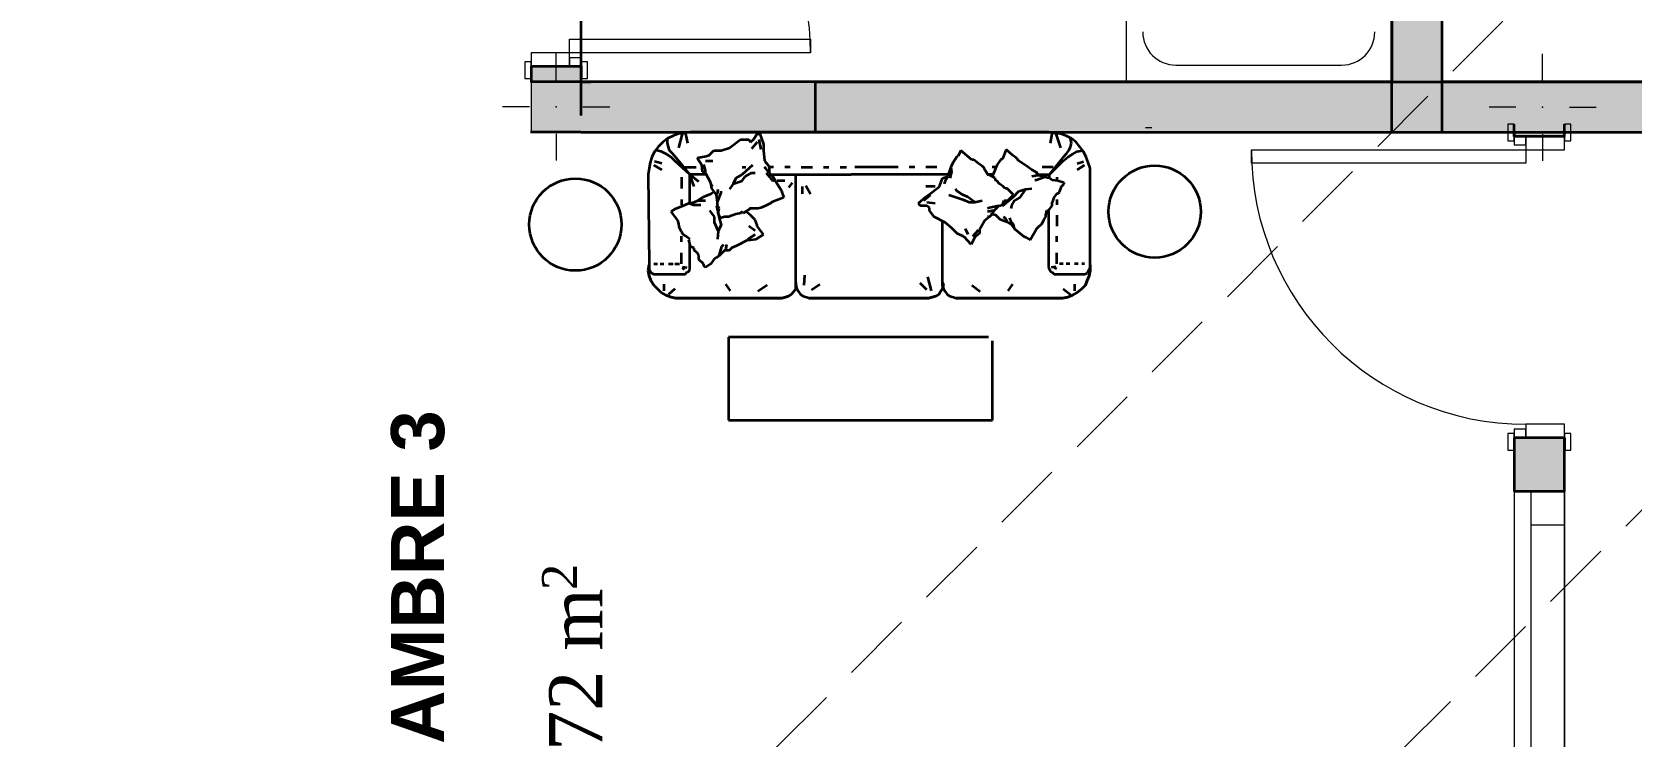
# Model space of a CAD drawing. Header units: millimetres. Extents: x -234375 to -184638, y -91483 to -70216.
# Drawn here: x -193087 to -188311, y -80466 to -78363 of the extents above; entities that cross this region are included whole.
import ezdxf

# ---------------------------------------------------------------- set-up
doc = ezdxf.new("R2010")
doc.units = ezdxf.units.MM
doc.header["$MEASUREMENT"] = 0
doc.linetypes.add('Hidden', pattern=[317.5, 211.666667, -105.833333])
doc.linetypes.add('Wipeout_Contour', pattern=[20000, 0, -20000])
for name, color, linetype, lineweight in [('New_0_Pen_No__15', 214, 'Continuous', 25), ('New_0_Pen_No__7', 7, 'Continuous', 35), ('New_Archicad Doors_Pen_No__27', 7, 'Continuous', 35), ('New_Archicad Windows_Pen_No__27', 7, 'Continuous', 35), ('New_Drawing & Figure_Pen_No__13', 54, 'Continuous', 18), ('New_Drawing & Figure_Pen_No__15', 214, 'Continuous', 25), ('New_Drawing & Figure_Pen_No__7', 7, 'Continuous', 35), ('New_Shell - Roof_Pen_No__1', 7, 'Continuous', 13), ('New_Structural - Bearing_Pen_No__1', 7, 'Continuous', 13), ('New_Structural - Bearing_Pen_No__20', 1, 'Continuous', 0), ('New_Structural - Bearing_Pen_No__27', 7, 'Continuous', 35)]:
    doc.layers.add(name, color=color, linetype=linetype, lineweight=lineweight)
for name, color, linetype, lineweight, true_color in [('New_0_Pen_No__5', 161, 'Continuous', 25, 0x40a5ff), ('New_Archicad Doors_Pen_No__23', 30, 'Continuous', 20, 0xff6600), ('New_Archicad Doors_Pen_No__3', 30, 'Continuous', 18, 0xff6600), ('New_Archicad Windows_Pen_No__23', 30, 'Continuous', 20, 0xff6600), ('New_Archicad Windows_Pen_No__3', 30, 'Continuous', 18, 0xff6600), ('New_Drawing & Figure_Pen_No__254', 254, 'Continuous', 13, 0xe8e8e8), ('New_Drawing & Figure_Pen_No__5', 161, 'Continuous', 25, 0x40a5ff), ('New_Drawing & Figure_Pen_No__9', 135, 'Continuous', 13, 0x3dad99), ('New_Structural - Bearing_Pen_No__160', 33, 'Continuous', 20, 0xb4a35c)]:
    doc.layers.add(name, color=color, linetype=linetype, lineweight=lineweight, true_color=true_color)
for name, color, linetype in [('New_Archicad Doors', 7, 'Continuous'), ('New_Archicad Windows', 7, 'Continuous'), ('New_Shell - Roof', 7, 'Continuous'), ('New_Structural - Bearing', 7, 'Continuous')]:
    doc.layers.add(name, color=color, linetype=linetype)
doc.styles.add('GENERATED_STYLE_1', font='arial.ttf')
doc.styles.add('GENERATED_STYLE_2', font='times.ttf')

# ---------------------------------------------------------------- blocks, each defined once
blk = doc.blocks.new('Slab_1', base_point=(-200787.4, -71277.4))
at = {"layer": 'New_Structural - Bearing_Pen_No__1', "color": 7, "linetype": 'Continuous', "lineweight": 13, "flags": 128}
blk.add_lwpolyline([(-200787.4, -71277.4), (-190000.1, -71277.1), (-189999.5, -71124.5), (-188874.4, -71129.2), (-187846.5, -71129.2), (-187843.4, -74360.9), (-188874.7, -74359.2), (-188874.4, -78662), (-187060.4, -78662), (-187064.7, -89633.3), (-200492.9, -89632.1), (-200498.7, -85263), (-199444, -85265.7), (-199437.7, -82864.3), (-199438.1, -82864.3), (-199438.1, -77162), (-197397.7, -77162), (-197397.7, -75061.6), (-200787.4, -75061.6)], close=True, dxfattribs=at)
blk = doc.blocks.new('Door')
at = {"layer": 'New_Archicad Doors_Pen_No__23', "color": 30, "linetype": 'Continuous', "lineweight": 20, "true_color": 0xff6600}
for p, q in [((-360, 0), (-400, 0)), ((-400, 0), (-400, -115)), ((-360, -115), (-360, 0)), ((400, 0), (360, 0)), ((360, 0), (360, -115)), ((400, -115), (400, 0)), ((-400, -115), (-360, -115)), ((360, -115), (400, -115))]:
    blk.add_line(p, q, dxfattribs=at)
at = {"layer": 'New_Archicad Doors_Pen_No__27', "color": 7, "linetype": 'Continuous', "lineweight": 35}
for p, q in [((-400, 35), (-437, 35)), ((-400, 35), (-437, 35)), ((-400, 0), (-400, 35)), ((-400, 0), (-400, 35)), ((-400, -115), (-400, 0)), ((-400, -115), (-400, 0)), ((400, 0), (400, 35)), ((400, 0), (400, 35)), ((400, 35), (437, 35)), ((400, 35), (437, 35)), ((400, -115), (400, 0)), ((400, -115), (400, 0)), ((-400, -115), (-437, -115)), ((-400, -115), (-437, -115)), ((400, -115), (437, -115)), ((400, -115), (437, -115))]:
    blk.add_line(p, q, dxfattribs=at)
at = {"layer": 'New_Archicad Doors_Pen_No__3', "color": 30, "linetype": 'Continuous', "lineweight": 18, "true_color": 0xff6600}
for p, q in [((320, 0), (320, 720)), ((320, 720), (360, 720)), ((360, 720), (360, 0)), ((-387, 54), (-437, 54)), ((-437, 54), (-437, 35)), ((-387, 35), (-387, 54)), ((437, 54), (387, 54)), ((387, 54), (387, 35)), ((437, 35), (437, 54)), ((-437, 35), (-387, 35)), ((-375, 35), (-400, 35)), ((-400, 35), (-400, 0)), ((-400, 0), (-375, 0)), ((-375, 0), (-375, 35)), ((360, 0), (320, 0)), ((400, 35), (375, 35)), ((375, 35), (375, 0)), ((375, 0), (400, 0)), ((387, 35), (437, 35)), ((400, 0), (400, 35)), ((-387, -115), (-437, -115)), ((-437, -115), (-437, -134)), ((-437, -134), (-387, -134)), ((-387, -134), (-387, -115)), ((437, -115), (387, -115)), ((387, -115), (387, -134)), ((387, -134), (437, -134)), ((437, -134), (437, -115))]:
    blk.add_line(p, q, dxfattribs=at)
blk.add_arc((360, 0), 720, 90, 180, dxfattribs=at)
blk = doc.blocks.new('Wall_5', base_point=(-191446.4, -78662))
at = {"layer": 'New_Structural - Bearing_Pen_No__160', "linetype": 'Continuous', "lineweight": 0, "true_color": 0x5a512e}
for points in [[(-191446.4, -74216), (-191596.4, -74216.1), (-191446.4, -74366), (-191446.4, -74366)], [(-191596.4, -74366.1), (-191446.4, -74366), (-191596.4, -74216.1)], [(-191446.4, -74366), (-191596.4, -74366.1), (-191596.4, -74866), (-191446.4, -74866)], [(-191596.4, -76512), (-191596.4, -77162), (-191446.4, -77162), (-191446.4, -75016), (-191596.4, -75016), (-191596.4, -76364), (-191446.5, -76364), (-191446.5, -76512)], [(-191596.4, -77312), (-191596.4, -77664.8), (-191446.4, -77664.8), (-191446.4, -77312)], [(-191596.4, -78512), (-191446.4, -78512), (-191446.4, -78464.8), (-191596.4, -78464.8)]]:
    blk.add_hatch(color=59, dxfattribs=at).paths.add_polyline_path(points)
at = {"layer": 'New_Structural - Bearing_Pen_No__27', "color": 7, "linetype": 'Continuous', "lineweight": 35}
for p, q in [((-191596.4, -77664.8), (-191596.4, -77627.8)), ((-191446.4, -77664.8), (-191446.4, -77627.8)), ((-191596.4, -77664.8), (-191481.4, -77664.8)), ((-191481.4, -77664.8), (-191446.4, -77664.8)), ((-191596.4, -78464.8), (-191596.4, -78501.8)), ((-191596.4, -78464.8), (-191481.4, -78464.8)), ((-191481.4, -78464.8), (-191446.4, -78464.8)), ((-191446.4, -78464.8), (-191446.4, -78501.8))]:
    blk.add_line(p, q, dxfattribs=at)
at = {"layer": 'New_Structural - Bearing_Pen_No__27', "color": 7, "linetype": 'Continuous', "lineweight": 35, "flags": 128}
for points in [[(-191596.4, -74216.1), (-191446.4, -74216)], [(-191596.4, -74216.1), (-191596.4, -74866)], [(-191446.4, -74866), (-191446.4, -74366)], [(-191446.4, -76362), (-191446.4, -75016)], [(-191596.4, -75062), (-191596.4, -76364)], [(-191596.4, -76512), (-191596.4, -77162)], [(-191446.4, -77162), (-191446.4, -76512)], [(-191596.4, -77312), (-191596.4, -77664.8)], [(-191446.4, -77664.8), (-191446.4, -77312)], [(-191596.4, -78464.8), (-191596.4, -78512)], [(-191446.4, -78512), (-191446.4, -78464.8)]]:
    blk.add_lwpolyline(points, dxfattribs=at)
at = {"layer": 'New_Archicad Doors', "color": 21, "linetype": 'Continuous', "lineweight": 18, "true_color": 0xff9955, "zscale": 1000, "rotation": 270.0000003088271}
blk.add_blockref('Door', (-191481.4, -78064.8), dxfattribs=at)
blk = doc.blocks.new('Wall_8', base_point=(-191446.4, -78662))
at = {"layer": 'New_Structural - Bearing_Pen_No__160', "linetype": 'Continuous', "lineweight": 0, "true_color": 0x5a512e}
for points in [[(-191446.4, -78662), (-188660.3, -78662), (-188660.3, -78512), (-191446.4, -78512)], [(-188510.3, -78662), (-187155.1, -78662), (-187155.1, -78652), (-187187.9, -78652), (-187187.9, -78512), (-188510.3, -78512), (-188510.3, -78518), (-188505.4, -78518), (-188505.4, -78658), (-188510.3, -78658)]]:
    blk.add_hatch(color=59, dxfattribs=at).paths.add_polyline_path(points)
at = {"layer": 'New_Structural - Bearing_Pen_No__27', "color": 7, "linetype": 'Continuous', "lineweight": 35, "flags": 128}
for points in [[(-189025.3, -78512), (-191446.4, -78512)], [(-188660.3, -78512), (-188875.3, -78512)], [(-187187.9, -78512), (-188510.3, -78512)], [(-191446.4, -78662), (-188660.3, -78662)], [(-188510.3, -78662), (-187155.1, -78662)]]:
    blk.add_lwpolyline(points, dxfattribs=at)
blk = doc.blocks.new('2-Sash Sliding Window_2')
at = {"layer": 'New_Archicad Windows_Pen_No__23', "color": 30, "linetype": 'Continuous', "lineweight": 20, "true_color": 0xff6600}
for p, q in [((-1000, 0), (-900, 0)), ((-900, 0), (-900, -100)), ((-25, -100), (-25, 0)), ((-25, 0), (25, 0)), ((-25, 0), (25, 0)), ((25, 0), (25, -100)), ((900, -100), (900, 0)), ((900, 0), (1000, 0)), ((-900, -100), (-1000, -100)), ((25, -100), (-25, -100)), ((25, -100), (-25, -100)), ((1000, -100), (900, -100))]:
    blk.add_line(p, q, dxfattribs=at)
at = {"layer": 'New_Archicad Windows_Pen_No__27', "color": 7, "linetype": 'Continuous', "lineweight": 35}
for p, q in [((-1000, 0), (-1000, 50)), ((1000, 0), (1000, 50)), ((-1000, -100), (-1000, 0)), ((-1000, -100), (-1000, 0)), ((1000, -100), (1000, 0)), ((1000, -100), (1000, 0))]:
    blk.add_line(p, q, dxfattribs=at)
at = {"layer": 'New_Archicad Windows_Pen_No__3', "color": 30, "linetype": 'Continuous', "lineweight": 18, "true_color": 0xff6600}
for p, q in [((-1000, 50), (1000, 50)), ((-900, 0), (-25, 0)), ((25, 0), (900, 0)), ((-1000, -100), (1000, -100)), ((-25, -100), (-900, -100)), ((900, -100), (25, -100))]:
    blk.add_line(p, q, dxfattribs=at)
blk = doc.blocks.new('Door_2')
at = {"layer": 'New_Archicad Doors_Pen_No__23', "color": 30, "linetype": 'Continuous', "lineweight": 20, "true_color": 0xff6600}
for p, q in [((-410, 0), (-450, 0)), ((-450, 0), (-450, -115)), ((-410, -115), (-410, 0)), ((450, 0), (410, 0)), ((410, 0), (410, -115)), ((450, -115), (450, 0)), ((-450, -115), (-410, -115)), ((410, -115), (450, -115))]:
    blk.add_line(p, q, dxfattribs=at)
at = {"layer": 'New_Archicad Doors_Pen_No__27', "color": 7, "linetype": 'Continuous', "lineweight": 35}
for p, q in [((-450, 35), (-487, 35)), ((-450, 35), (-487, 35)), ((-450, 0), (-450, 35)), ((-450, 0), (-450, 35)), ((-450, -115), (-450, 0)), ((-450, -115), (-450, 0)), ((450, 0), (450, 35)), ((450, 0), (450, 35)), ((450, 35), (487, 35)), ((450, 35), (487, 35)), ((450, -115), (450, 0)), ((450, -115), (450, 0)), ((-450, -115), (-487, -115)), ((-450, -115), (-487, -115)), ((450, -115), (487, -115)), ((450, -115), (487, -115))]:
    blk.add_line(p, q, dxfattribs=at)
at = {"layer": 'New_Archicad Doors_Pen_No__3', "color": 30, "linetype": 'Continuous', "lineweight": 18, "true_color": 0xff6600}
for p, q in [((370, 0), (370, 820)), ((370, 820), (410, 820)), ((410, 820), (410, 0)), ((-437, 54), (-487, 54)), ((-487, 54), (-487, 35)), ((-437, 35), (-437, 54)), ((487, 54), (437, 54)), ((437, 54), (437, 35)), ((487, 35), (487, 54)), ((-487, 35), (-437, 35)), ((-425, 35), (-450, 35)), ((-450, 35), (-450, 0)), ((-450, 0), (-425, 0)), ((-425, 0), (-425, 35)), ((410, 0), (370, 0)), ((450, 35), (425, 35)), ((425, 35), (425, 0)), ((425, 0), (450, 0)), ((437, 35), (487, 35)), ((450, 0), (450, 35)), ((-437, -115), (-487, -115)), ((-487, -115), (-487, -134)), ((-487, -134), (-437, -134)), ((-437, -134), (-437, -115)), ((487, -115), (437, -115)), ((437, -115), (437, -134)), ((437, -134), (487, -134)), ((487, -134), (487, -115))]:
    blk.add_line(p, q, dxfattribs=at)
blk.add_arc((410, 0), 820, 90, 180, dxfattribs=at)
blk = doc.blocks.new('Wall_23', base_point=(-188510.5, -89693.6))
at = {"layer": 'New_Structural - Bearing_Pen_No__160', "linetype": 'Continuous', "lineweight": 0, "true_color": 0x5a512e}
for points in [[(-188660.3, -78512), (-188660.3, -78675), (-188510.3, -78675), (-188510.3, -78658), (-188645.4, -78658), (-188645.4, -78518), (-188510.3, -78518), (-188510.3, -78512)], [(-188660.3, -79575), (-188660.4, -79735.5), (-188510.4, -79735.5), (-188510.3, -79575)]]:
    blk.add_hatch(color=59, dxfattribs=at).paths.add_polyline_path(points)
at = {"layer": 'New_Structural - Bearing_Pen_No__27', "color": 7, "linetype": 'Continuous', "lineweight": 35}
for p, q in [((-188660.3, -78675), (-188660.3, -78638)), ((-188510.3, -78675), (-188510.3, -78638)), ((-188625.3, -78675), (-188660.3, -78675)), ((-188510.3, -78675), (-188625.3, -78675)), ((-188660.3, -79575), (-188660.3, -79612)), ((-188625.3, -79575), (-188660.3, -79575)), ((-188510.3, -79575), (-188625.3, -79575)), ((-188510.3, -79575), (-188510.3, -79612)), ((-188610.4, -79735.5), (-188660.4, -79735.5)), ((-188510.4, -79735.5), (-188610.4, -79735.5))]:
    blk.add_line(p, q, dxfattribs=at)
at = {"layer": 'New_Structural - Bearing_Pen_No__27', "color": 7, "linetype": 'Continuous', "lineweight": 35, "flags": 128}
for points in [[(-188510.3, -78512), (-188660.3, -78512)], [(-188660.3, -78662), (-188660.3, -78675)], [(-188510.3, -78675), (-188510.3, -78662)], [(-188660.3, -79575), (-188660.4, -79735.5)], [(-188510.4, -79735.5), (-188510.3, -79575)]]:
    blk.add_lwpolyline(points, dxfattribs=at)
at = {"layer": 'New_Archicad Doors', "color": 21, "linetype": 'Continuous', "lineweight": 18, "true_color": 0xff9955, "zscale": 1000, "rotation": 89.99907197355292}
blk.add_blockref('Door_2', (-188625.3, -79125), dxfattribs=at)
at = {"layer": 'New_Archicad Windows', "color": 21, "linetype": 'Continuous', "lineweight": 18, "true_color": 0xff9955, "xscale": -1, "zscale": 1000, "rotation": 89.99907197355292}
blk.add_blockref('2-Sash Sliding Window_2', (-188610.4, -80735.5), dxfattribs=at)
blk = doc.blocks.new('2-Sash Sliding Window')
at = {"layer": 'New_Archicad Windows_Pen_No__23', "color": 30, "linetype": 'Continuous', "lineweight": 20, "true_color": 0xff6600}
for p, q in [((-300, 0), (-200, 0)), ((-200, 0), (-200, -100)), ((-25, -100), (-25, 0)), ((-25, 0), (25, 0)), ((-25, 0), (25, 0)), ((25, 0), (25, -100)), ((200, -100), (200, 0)), ((200, 0), (300, 0)), ((-200, -100), (-300, -100)), ((25, -100), (-25, -100)), ((25, -100), (-25, -100)), ((300, -100), (200, -100))]:
    blk.add_line(p, q, dxfattribs=at)
at = {"layer": 'New_Archicad Windows_Pen_No__27', "color": 7, "linetype": 'Continuous', "lineweight": 35}
for p, q in [((-300, 0), (-300, 50)), ((300, 0), (300, 50)), ((-300, -100), (-300, 0)), ((-300, -100), (-300, 0)), ((300, -100), (300, 0)), ((300, -100), (300, 0))]:
    blk.add_line(p, q, dxfattribs=at)
at = {"layer": 'New_Archicad Windows_Pen_No__3', "color": 30, "linetype": 'Continuous', "lineweight": 18, "true_color": 0xff6600}
for p, q in [((-300, 50), (300, 50)), ((-200, 0), (-25, 0)), ((25, 0), (200, 0)), ((-300, -100), (300, -100)), ((-25, -100), (-200, -100)), ((200, -100), (25, -100))]:
    blk.add_line(p, q, dxfattribs=at)
blk = doc.blocks.new('Wall_24', base_point=(-188875.2, -78662))
at = {"layer": 'New_Structural - Bearing_Pen_No__160', "linetype": 'Continuous', "lineweight": 0, "true_color": 0x5a512e}
h = blk.add_hatch(color=59, dxfattribs=at)
h.paths.add_polyline_path([(-188875.4, -75591.3), (-189025.4, -75591.3), (-189025.3, -77216.2), (-188875.3, -77216.2)])
h.paths.add_polyline_path([(-189020.5, -76507.3), (-189020.5, -76367.3), (-188880.5, -76367.3), (-188880.5, -76507.3)], flags=0)
blk.add_hatch(color=59, dxfattribs=at).paths.add_polyline_path([(-189025.3, -77816.2), (-189025.3, -78512), (-188875.3, -78512), (-188875.3, -77816.2)])
at = {"layer": 'New_Structural - Bearing_Pen_No__27', "color": 7, "linetype": 'Continuous', "lineweight": 35}
for p, q in [((-188975.3, -77216.2), (-189025.3, -77216.2)), ((-188875.3, -77216.2), (-188975.3, -77216.2)), ((-188975.3, -77816.2), (-189025.3, -77816.2)), ((-188875.3, -77816.2), (-188975.3, -77816.2))]:
    blk.add_line(p, q, dxfattribs=at)
at = {"layer": 'New_Structural - Bearing_Pen_No__27', "color": 7, "linetype": 'Continuous', "lineweight": 35, "flags": 128}
for points in [[(-189025.4, -75591.3), (-189025.4, -76357.3)], [(-188875.3, -77216.2), (-188875.4, -75591.3)], [(-189025.4, -76507.3), (-189025.3, -77216.2)], [(-189025.3, -77816.2), (-189025.3, -78512)], [(-188875.3, -78512), (-188875.3, -77816.2)]]:
    blk.add_lwpolyline(points, dxfattribs=at)
at = {"layer": 'New_Archicad Windows', "color": 21, "linetype": 'Continuous', "lineweight": 18, "true_color": 0xff9955, "zscale": 1000, "rotation": 90.00372434408517}
blk.add_blockref('2-Sash Sliding Window', (-188975.3, -77516.2), dxfattribs=at)
blk = doc.blocks.new('Column_27', base_point=(-188575.4, -78588))
at = {"layer": 'New_Structural - Bearing_Pen_No__160', "linetype": 'Continuous', "lineweight": 0, "true_color": 0x5a512e}
for points in [[(-188645.4, -78658), (-188510.3, -78658), (-188510.3, -78518), (-188645.4, -78518)], [(-188510.3, -78518), (-188510.3, -78658), (-188505.4, -78658), (-188505.4, -78518)]]:
    blk.add_hatch(color=59, dxfattribs=at).paths.add_polyline_path(points)
at = {"layer": 'New_Structural - Bearing_Pen_No__20', "color": 1, "linetype": 'Continuous', "lineweight": 0}
for p, q in [((-188575.4, -78508), (-188575.4, -78428)), ((-188655.4, -78588), (-188735.4, -78588)), ((-188495.4, -78588), (-188415.4, -78588)), ((-188575.4, -78668), (-188575.4, -78748))]:
    blk.add_line(p, q, dxfattribs=at)
blk.add_point((-188575.4, -78588), dxfattribs=at)
blk = doc.blocks.new('Column_30', base_point=(-191521.4, -78587))
at = {"layer": 'New_Structural - Bearing_Pen_No__160', "linetype": 'Continuous', "lineweight": 0, "true_color": 0x5a512e}
for points in [[(-191596.4, -78662), (-191446.4, -78662), (-191446.4, -78512)], [(-191446.4, -78512), (-191596.4, -78512), (-191596.4, -78662)]]:
    blk.add_hatch(color=59, dxfattribs=at).paths.add_polyline_path(points)
at = {"layer": 'New_Structural - Bearing_Pen_No__1', "color": 7, "linetype": 'Continuous', "lineweight": 13, "flags": 128}
for points in [[(-191596.4, -78512), (-191596.4, -78662)], [(-191596.4, -78662), (-191446.4, -78662)]]:
    blk.add_lwpolyline(points, dxfattribs=at)
at = {"layer": 'New_Structural - Bearing_Pen_No__20', "color": 1, "linetype": 'Continuous', "lineweight": 0}
for p, q in [((-191521.4, -78507), (-191521.4, -78427)), ((-191601.4, -78587), (-191681.4, -78587)), ((-191441.4, -78587), (-191361.4, -78587)), ((-191521.4, -78667), (-191521.4, -78747))]:
    blk.add_line(p, q, dxfattribs=at)
blk.add_point((-191521.4, -78587), dxfattribs=at)
blk = doc.blocks.new('Roof_1', base_point=(-201339, -70721))
at = {"layer": 'New_Shell - Roof_Pen_No__1', "color": 7, "linetype": 'Hidden', "lineweight": 13, "flags": 128}
for points in [[(-194231.4, -83868.5), (-188475.3, -78112)], [(-192594.7, -84103), (-186597.5, -78112)]]:
    blk.add_lwpolyline(points, dxfattribs=at)

msp = doc.modelspace()

# ---------------------------------------------------------------- hatches: boundary and pattern name
at = {"layer": 'New_0_Pen_No__5', "linetype": 'Continuous', "lineweight": 25, "true_color": 0x40a5ff}
msp.add_hatch(color=161, dxfattribs=at).paths.add_polyline_path([(-191447.8, -78512), (-191597.8, -78512), (-191597.8, -78662), (-191447.8, -78662)])
at = {"layer": 'New_Drawing & Figure_Pen_No__5', "linetype": 'Continuous', "lineweight": 25, "true_color": 0x40a5ff}
msp.add_hatch(color=161, dxfattribs=at).paths.add_polyline_path([(-191447.8, -78512), (-191597.8, -78512), (-191597.8, -78662), (-191447.8, -78662)])

# ---------------------------------------------------------------- linework, layer by layer
at = {"layer": 'New_0_Pen_No__7', "color": 7, "linetype": 'Continuous', "lineweight": 35}
for p, q in [((-191447.8, -77812), (-191447.8, -78512)), ((-189026.9, -77816.2), (-189026.9, -78661.3)), ((-188876.6, -77816.2), (-188876.6, -78661.3)), ((-191447.8, -78512), (-191597.8, -78512)), ((-191447.8, -78512), (-191417.8, -78512)), ((-191447.8, -78512), (-191447.8, -78612)), ((-190747.8, -78512), (-190747.8, -78662)), ((-190747.8, -78512), (-190010.6, -78512)), ((-190160.6, -78512), (-188445.5, -78512)), ((-188445.5, -78512), (-187025.6, -78512)), ((-191447.8, -78662), (-191597.8, -78662)), ((-190747.8, -78662), (-187175.5, -78662)), ((-189310.6, -78662), (-187025.6, -78662))]:
    msp.add_line(p, q, dxfattribs=at)
at = {"layer": 'New_Drawing & Figure_Pen_No__13', "color": 54, "linetype": 'Continuous', "lineweight": 18}
msp.add_line((-189761.8, -78648.3), (-189742, -78648.3), dxfattribs=at)
at = {"layer": 'New_Drawing & Figure_Pen_No__254', "color": 254, "linetype": 'Wipeout_Contour', "lineweight": 13, "true_color": 0xe8e8e8}
msp.add_line((-189027, -78427), (-189027, -78441.9), dxfattribs=at)
at = {"layer": 'New_Drawing & Figure_Pen_No__7', "color": 7, "linetype": 'Continuous', "lineweight": 35}
for p, q in [((-191447.8, -77812), (-191447.8, -78512)), ((-189026.9, -77816.2), (-189026.9, -78661.3)), ((-188876.6, -77816.2), (-188876.6, -78661.3)), ((-191447.8, -78512), (-191597.8, -78512)), ((-191447.8, -78512), (-191417.8, -78512)), ((-191447.8, -78512), (-191447.8, -78612)), ((-190747.8, -78512), (-190747.8, -78662)), ((-190747.8, -78512), (-190010.6, -78512)), ((-190160.6, -78512), (-188445.5, -78512)), ((-188445.5, -78512), (-187025.6, -78512)), ((-191447.8, -78662), (-191597.8, -78662)), ((-191202.5, -78692.3), (-191216.3, -78706.1)), ((-191202.5, -78692.3), (-191216.3, -78706.1)), ((-191188.7, -78681.3), (-191202.5, -78692.3)), ((-191188.7, -78681.3), (-191202.5, -78692.3)), ((-191172.2, -78673), (-191188.7, -78681.3)), ((-191172.2, -78673), (-191188.7, -78681.3)), ((-191188.7, -78695.1), (-191188.7, -78681.3)), ((-191186, -78706.1), (-191188.7, -78695.1)), ((-191155.7, -78667.5), (-191172.2, -78673)), ((-191155.7, -78667.5), (-191172.2, -78673)), ((-191139.2, -78664.8), (-191155.7, -78667.5)), ((-191139.2, -78664.8), (-191155.7, -78667.5)), ((-191144.7, -78667.5), (-191155.7, -78708.9)), ((-191119.9, -78662), (-191139.2, -78664.8)), ((-191119.9, -78662), (-191139.2, -78664.8)), ((-191128.1, -78695.1), (-191133.7, -78667.5)), ((-190051, -78662), (-191119.9, -78662)), ((-190051, -78662), (-191119.9, -78662)), ((-191004.2, -78708.9), (-190971.1, -78684.1)), ((-190971.1, -78684.1), (-190946.3, -78684.1)), ((-190946.3, -78684.1), (-190940.8, -78692.3)), ((-190940.8, -78692.3), (-190932.5, -78684.1)), ((-190921.5, -78692.3), (-190938.1, -78711.6)), ((-190932.5, -78684.1), (-190921.5, -78667.5)), ((-190921.5, -78667.5), (-190913.3, -78667.5)), ((-190916, -78684.1), (-190910.5, -78714.4)), ((-190913.3, -78667.5), (-190902.2, -78697.8)), ((-190747.8, -78662), (-187175.5, -78662)), ((-190034.5, -78664.8), (-190051, -78662)), ((-190034.5, -78664.8), (-190051, -78662)), ((-190045.5, -78695.1), (-190040, -78667.5)), ((-190015.2, -78667.5), (-190034.5, -78664.8)), ((-190015.2, -78667.5), (-190034.5, -78664.8)), ((-190029, -78667.5), (-190015.2, -78708.9)), ((-189998.7, -78673), (-190015.2, -78667.5)), ((-189998.7, -78673), (-190015.2, -78667.5)), ((-189982.1, -78681.3), (-189998.7, -78673)), ((-189982.1, -78681.3), (-189998.7, -78673)), ((-189982.1, -78695.1), (-189984.9, -78681.3)), ((-189984.9, -78706.1), (-189982.1, -78695.1)), ((-189968.4, -78692.3), (-189982.1, -78681.3)), ((-189968.4, -78692.3), (-189982.1, -78681.3)), ((-189957.3, -78706.1), (-189968.4, -78692.3)), ((-189957.3, -78706.1), (-189968.4, -78692.3)), ((-189310.6, -78662), (-187025.6, -78662)), ((-191235.6, -78736.4), (-191241.1, -78752.9)), ((-191235.6, -78736.4), (-191241.1, -78752.9)), ((-191227.3, -78719.9), (-191235.6, -78736.4)), ((-191227.3, -78719.9), (-191235.6, -78736.4)), ((-191216.3, -78706.1), (-191227.3, -78719.9)), ((-191216.3, -78706.1), (-191227.3, -78719.9)), ((-191208, -78719.9), (-191221.8, -78717.1)), ((-191191.5, -78728.1), (-191208, -78719.9)), ((-191177.7, -78736.4), (-191191.5, -78728.1)), ((-191183.2, -78717.1), (-191186, -78706.1)), ((-191175, -78725.4), (-191183.2, -78717.1)), ((-191166.7, -78747.4), (-191177.7, -78736.4)), ((-191166.7, -78733.6), (-191175, -78725.4)), ((-191122.6, -78788.7), (-191166.7, -78733.6)), ((-191100.6, -78739.2), (-191073, -78733.6)), ((-191086.8, -78761.2), (-191100.6, -78739.2)), ((-191073, -78733.6), (-191064.8, -78730.9)), ((-191064.8, -78730.9), (-191051, -78717.1)), ((-191051, -78717.1), (-191029, -78717.1)), ((-191029, -78717.1), (-191004.2, -78708.9)), ((-190902.2, -78697.8), (-190902.2, -78717.1)), ((-190902.2, -78717.1), (-190899.5, -78747.4)), ((-190323.7, -78733.6), (-190337.5, -78755.7)), ((-190321, -78733.6), (-190323.7, -78733.6)), ((-190312.7, -78717.1), (-190321, -78733.6)), ((-190279.7, -78744.7), (-190312.7, -78717.1)), ((-190274.1, -78744.7), (-190279.7, -78744.7)), ((-190260.4, -78755.7), (-190274.1, -78744.7)), ((-190194.3, -78744.7), (-190205.3, -78761.2)), ((-190188.7, -78741.9), (-190194.3, -78744.7)), ((-190177.7, -78714.4), (-190188.7, -78741.9)), ((-190158.4, -78730.9), (-190177.7, -78714.4)), ((-190147.4, -78739.2), (-190158.4, -78730.9)), ((-190139.2, -78747.4), (-190147.4, -78739.2)), ((-190048.2, -78788.7), (-190004.2, -78733.6)), ((-190006.9, -78747.4), (-189993.2, -78736.4)), ((-190004.2, -78733.6), (-189995.9, -78725.4)), ((-189995.9, -78725.4), (-189990.4, -78717.1)), ((-189993.2, -78736.4), (-189979.4, -78728.1)), ((-189990.4, -78717.1), (-189984.9, -78706.1)), ((-189979.4, -78728.1), (-189965.6, -78719.9)), ((-189965.6, -78719.9), (-189949.1, -78717.1)), ((-189946.3, -78719.9), (-189957.3, -78706.1)), ((-189946.3, -78719.9), (-189957.3, -78706.1)), ((-189938.1, -78736.4), (-189946.3, -78719.9)), ((-189938.1, -78736.4), (-189946.3, -78719.9)), ((-189932.5, -78752.9), (-189938.1, -78736.4)), ((-189932.5, -78752.9), (-189938.1, -78736.4)), ((-191243.8, -78769.5), (-191246.6, -78788.7)), ((-191243.8, -78769.5), (-191246.6, -78788.7)), ((-191246.6, -78788.7), (-191243.8, -79058.7)), ((-191246.6, -78788.7), (-191243.8, -79058.7)), ((-191241.1, -78752.9), (-191243.8, -78769.5)), ((-191241.1, -78752.9), (-191243.8, -78769.5)), ((-191230.1, -78761.2), (-191205.3, -78775)), ((-191205.3, -78755.7), (-191227.3, -78750.2)), ((-191122.6, -78788.7), (-191166.7, -78747.4)), ((-191136.4, -78766.7), (-191103.3, -78766.7)), ((-191095.1, -78810.8), (-191122.6, -78788.7)), ((-191108.9, -78824.6), (-191122.6, -78788.7)), ((-191073, -78788.7), (-191122.6, -78788.7)), ((-191122.6, -78874.1), (-191122.6, -78788.7)), ((-191084.1, -78780.5), (-191086.8, -78761.2)), ((-191075.8, -78783.2), (-191084.1, -78780.5)), ((-191081.3, -78758.4), (-191075.8, -78780.5)), ((-191075.8, -78747.4), (-191053.8, -78747.4)), ((-191059.3, -78813.5), (-191075.8, -78783.2)), ((-190965.6, -78788.7), (-190984.9, -78799.8)), ((-190935.3, -78761.2), (-190965.6, -78788.7)), ((-190965.6, -78766.7), (-190954.6, -78766.7)), ((-190957.3, -78794.3), (-190938.1, -78783.2)), ((-190938.1, -78783.2), (-190927, -78783.2)), ((-190899.5, -78747.4), (-190888.5, -78761.2)), ((-190894, -78772.2), (-190899.5, -78766.7)), ((-190885.7, -78783.2), (-190894, -78772.2)), ((-190894, -78783.2), (-190885.7, -78794.3)), ((-190888.5, -78761.2), (-190885.7, -78766.7)), ((-190885.7, -78766.7), (-190885.7, -78783.2)), ((-190871.9, -78766.7), (-190885.7, -78766.7)), ((-190885.7, -78783.2), (-190874.7, -78794.3)), ((-190880.2, -78788.7), (-190640.5, -78788.7)), ((-190822.4, -78766.7), (-190838.9, -78766.7)), ((-190805.8, -79122.1), (-190805.8, -78788.7)), ((-190789.3, -78766.7), (-190756.2, -78766.7)), ((-190723.2, -78766.7), (-190706.7, -78766.7)), ((-190673.6, -78766.7), (-190654.3, -78766.7)), ((-190351.3, -78788.7), (-190640.5, -78788.7)), ((-190500, -78766.7), (-190629.5, -78766.7)), ((-190450.5, -78766.7), (-190467, -78766.7)), ((-190384.3, -78766.7), (-190417.4, -78766.7)), ((-190348.5, -78783.2), (-190351.3, -78794.3)), ((-190343, -78766.7), (-190348.5, -78783.2)), ((-190343, -78788.7), (-190345.8, -78799.8)), ((-190337.5, -78755.7), (-190343, -78766.7)), ((-190343, -78766.7), (-190340.3, -78780.5)), ((-190340.3, -78780.5), (-190343, -78788.7)), ((-190249.3, -78763.9), (-190260.4, -78755.7)), ((-190243.8, -78766.7), (-190249.3, -78763.9)), ((-190241.1, -78775), (-190243.8, -78766.7)), ((-190230.1, -78791.5), (-190241.1, -78775)), ((-190230.1, -78788.7), (-190230.1, -78788.8)), ((-190230.1, -78788.7), (-190230.1, -78791.5)), ((-190210.8, -78799.8), (-190230.1, -78788.7)), ((-190216.3, -78788.7), (-190227.3, -78788.7)), ((-190208, -78766.7), (-190219, -78766.7)), ((-190213.5, -78780.5), (-190219, -78794.3)), ((-190205.3, -78761.2), (-190213.5, -78780.5)), ((-190111.6, -78766.7), (-190139.2, -78747.4)), ((-190100.6, -78775), (-190111.6, -78766.7)), ((-190103.3, -78772.2), (-190103.3, -78772.3)), ((-190089.6, -78780.5), (-190100.6, -78775)), ((-190084.1, -78791.5), (-190100.6, -78794.3)), ((-190089.6, -78780.5), (-190084.1, -78783.2)), ((-190078.6, -78791.5), (-190089.6, -78780.5)), ((-190078.6, -78791.5), (-190084.1, -78791.5)), ((-190081.3, -78788.7), (-190048.2, -78788.7)), ((-190062, -78797), (-190078.6, -78791.5)), ((-190037.2, -78766.7), (-190070.3, -78766.7)), ((-190048.2, -78788.7), (-190006.9, -78747.4)), ((-190048.2, -78799.8), (-190048.2, -78788.7)), ((-189965.6, -78755.7), (-189946.3, -78750.2)), ((-189943.6, -78761.2), (-189965.6, -78775)), ((-189927, -78769.5), (-189932.5, -78752.9)), ((-189927, -78769.5), (-189932.5, -78752.9)), ((-189927, -78788.7), (-189927, -78769.5)), ((-189927, -78788.7), (-189927, -78769.5)), ((-189927, -79058.7), (-189927, -78788.7)), ((-189927, -79058.7), (-189927, -78788.7)), ((-191147.4, -78797), (-191147.4, -78830.1)), ((-191056.5, -78830.1), (-191059.3, -78813.5)), ((-191059.3, -78846.6), (-191048.3, -78838.3)), ((-191053.8, -78824.6), (-191056.5, -78821.8)), ((-191051, -78838.3), (-191056.5, -78830.1)), ((-191042.7, -78849.3), (-191051, -78838.3)), ((-191040, -78846.6), (-191037.2, -78832.8)), ((-191029, -78843.8), (-191029, -78838.3)), ((-190993.2, -78816.3), (-191004.2, -78832.8)), ((-190984.9, -78799.8), (-190993.2, -78816.3)), ((-190993.2, -78816.3), (-190965.6, -78808)), ((-190965.6, -78808), (-190957.3, -78794.3)), ((-190885.7, -78794.3), (-190877.5, -78805.3)), ((-190877.5, -78805.3), (-190866.4, -78808)), ((-190874.7, -78794.3), (-190866.4, -78808)), ((-190866.4, -78808), (-190860.9, -78816.3)), ((-190838.9, -78808), (-190860.9, -78808)), ((-190860.9, -78816.3), (-190847.1, -78838.3)), ((-190847.1, -78838.3), (-190847.1, -78841.1)), ((-190816.8, -78813.5), (-190827.9, -78827.3)), ((-190786.5, -78824.6), (-190786.5, -78846.6)), ((-190775.5, -78821.8), (-190761.7, -78846.6)), ((-190389.8, -78824.6), (-190417.4, -78824.6)), ((-190398.1, -78841.1), (-190376.1, -78824.6)), ((-190376.1, -78824.6), (-190370.6, -78808)), ((-190370.6, -78808), (-190367.8, -78799.8)), ((-190367.8, -78799.8), (-190351.3, -78794.3)), ((-190359.5, -78808), (-190362.3, -78816.3)), ((-190351.3, -78794.3), (-190359.5, -78808)), ((-190323.7, -78838.3), (-190329.2, -78832.8)), ((-190307.2, -78849.3), (-190323.7, -78838.3)), ((-190208, -78808), (-190210.8, -78799.8)), ((-190205.3, -78808), (-190208, -78808)), ((-190197, -78816.3), (-190205.3, -78808)), ((-190186, -78824.6), (-190197, -78816.3)), ((-190180.5, -78830.1), (-190186, -78824.6)), ((-190175, -78830.1), (-190180.5, -78830.1)), ((-190164, -78841.1), (-190175, -78830.1)), ((-190155.7, -78854.9), (-190139.2, -78838.3)), ((-190139.2, -78838.3), (-190119.9, -78832.8)), ((-190119.9, -78832.8), (-190136.4, -78857.6)), ((-190119.9, -78832.8), (-190100.6, -78830.1)), ((-190086.8, -78805.3), (-190092.3, -78805.3)), ((-190062, -78797), (-190086.8, -78805.3)), ((-190048.2, -78799.8), (-190062, -78797)), ((-190040, -78805.3), (-190048.2, -78799.8)), ((-190023.5, -78808), (-190040, -78805.3)), ((-190026.2, -78797), (-190026.2, -78805.3)), ((-190004.2, -78813.5), (-190023.5, -78808)), ((-190017.9, -78841.1), (-190012.4, -78824.6)), ((-190012.4, -78824.6), (-190004.2, -78816.3)), ((-190004.2, -78816.3), (-190004.2, -78813.5)), ((-191164, -78890.7), (-191158.4, -78887.9)), ((-191158.4, -78887.9), (-191136.4, -78879.7)), ((-191147.4, -78863.1), (-191147.4, -78879.7)), ((-191136.4, -78879.7), (-191125.4, -78874.1)), ((-191125.4, -78874.1), (-191108.9, -78871.4)), ((-191125.4, -78874.1), (-191111.6, -78879.7)), ((-191111.6, -78879.7), (-191103.3, -78879.7)), ((-191108.9, -78871.4), (-191097.8, -78865.9)), ((-191103.3, -78879.7), (-191089.6, -78879.7)), ((-191097.8, -78865.9), (-191084.1, -78857.6)), ((-191097.8, -78865.9), (-191084.1, -78865.9)), ((-191084.1, -78857.6), (-191081.3, -78854.9)), ((-191084.1, -78865.9), (-191075.8, -78865.9)), ((-191081.3, -78854.9), (-191059.3, -78846.6)), ((-191042.7, -78849.3), (-191040, -78846.6)), ((-191040, -78871.4), (-191042.7, -78849.3)), ((-191042.7, -78882.4), (-191034.5, -78918.2)), ((-191040, -78871.4), (-191029, -78843.8)), ((-191040, -78882.4), (-191040, -78871.4)), ((-191034.5, -78890.7), (-191040, -78882.4)), ((-190910.5, -78887.9), (-190918.8, -78890.7)), ((-190896.7, -78882.4), (-190910.5, -78887.9)), ((-190880.2, -78874.1), (-190896.7, -78882.4)), ((-190877.5, -78871.4), (-190880.2, -78874.1)), ((-190841.6, -78857.6), (-190877.5, -78871.4)), ((-190847.1, -78841.1), (-190841.6, -78857.6)), ((-190439.4, -78874.1), (-190417.4, -78854.9)), ((-190433.9, -78882.4), (-190439.4, -78874.1)), ((-190414.6, -78882.4), (-190433.9, -78882.4)), ((-190422.9, -78865.9), (-190403.6, -78849.3)), ((-190417.4, -78854.9), (-190398.1, -78841.1)), ((-190414.6, -78871.4), (-190389.8, -78874.1)), ((-190406.4, -78887.9), (-190414.6, -78882.4)), ((-190406.4, -78896.2), (-190406.4, -78887.9)), ((-190348.5, -78849.3), (-190307.2, -78863.1)), ((-190293.4, -78854.9), (-190307.2, -78849.3)), ((-190307.2, -78863.1), (-190287.9, -78871.4)), ((-190271.4, -78871.4), (-190293.4, -78854.9)), ((-190287.9, -78871.4), (-190271.4, -78871.4)), ((-190271.4, -78871.4), (-190249.3, -78865.9)), ((-190227.3, -78887.9), (-190232.8, -78890.7)), ((-190199.8, -78882.4), (-190227.3, -78887.9)), ((-190213.5, -78896.2), (-190199.8, -78882.4)), ((-190199.8, -78882.4), (-190188.7, -78879.7)), ((-190188.7, -78882.4), (-190155.7, -78854.9)), ((-190188.7, -78879.7), (-190183.2, -78865.9)), ((-190183.2, -78865.9), (-190172.2, -78865.9)), ((-190172.2, -78865.9), (-190155.7, -78849.3)), ((-190158.4, -78846.6), (-190164, -78841.1)), ((-190161.2, -78882.4), (-190164, -78890.7)), ((-190152.9, -78865.9), (-190161.2, -78882.4)), ((-190155.7, -78849.3), (-190158.4, -78846.6)), ((-190136.4, -78857.6), (-190152.9, -78865.9)), ((-190051, -78896.2), (-190040, -78882.4)), ((-190040, -78871.4), (-190037.2, -78865.9)), ((-190040, -78882.4), (-190040, -78871.4)), ((-190037.2, -78865.9), (-190034.5, -78857.6)), ((-190034.5, -78857.6), (-190026.2, -78846.6)), ((-190026.2, -78846.6), (-190020.7, -78843.8)), ((-190026.2, -78863.1), (-190026.2, -78879.7)), ((-190020.7, -78843.8), (-190017.9, -78841.1)), ((-191177.7, -78898.9), (-191164, -78890.7)), ((-191158.4, -78926.5), (-191177.7, -78898.9)), ((-191155.7, -78932), (-191158.4, -78926.5)), ((-191152.9, -78948.5), (-191155.7, -78932)), ((-191056.5, -78904.4), (-191062, -78896.2)), ((-191048.3, -78915.5), (-191056.5, -78904.4)), ((-191048.3, -78932), (-191048.3, -78915.5)), ((-191037.2, -78956.8), (-191048.3, -78932)), ((-191037.2, -78904.4), (-191034.5, -78890.7)), ((-191031.7, -78918.2), (-191037.2, -78904.4)), ((-191034.5, -78918.2), (-191029, -78940.3)), ((-191029, -78918.2), (-191031.7, -78918.2)), ((-191017.9, -78915.5), (-191029, -78918.2)), ((-191004.2, -78915.5), (-191017.9, -78915.5)), ((-191001.4, -78912.7), (-191004.2, -78915.5)), ((-190993.2, -78910), (-191001.4, -78912.7)), ((-190984.9, -78907.2), (-190993.2, -78910)), ((-190968.4, -78904.4), (-190984.9, -78907.2)), ((-190968.4, -78898.9), (-190968.4, -78904.4)), ((-190962.9, -78904.4), (-190968.4, -78898.9)), ((-190940.8, -78890.7), (-190962.9, -78904.4)), ((-190940.8, -78910), (-190954.6, -78898.9)), ((-190943.6, -78890.7), (-190940.8, -78890.7)), ((-190924.3, -78890.7), (-190943.6, -78890.7)), ((-190927, -78923.7), (-190940.8, -78910)), ((-190921.5, -78940.3), (-190927, -78923.7)), ((-190918.8, -78890.7), (-190924.3, -78890.7)), ((-190392.6, -78915.5), (-190406.4, -78896.2)), ((-190359.5, -78932), (-190392.6, -78915.5)), ((-190367.8, -79122.1), (-190367.8, -78926.5)), ((-190340.3, -78948.5), (-190359.5, -78932)), ((-190241.1, -78926.5), (-190257.6, -78954)), ((-190227.3, -78915.5), (-190241.1, -78926.5)), ((-190232.8, -78898.9), (-190219, -78896.2)), ((-190230.1, -78915.5), (-190232.8, -78915.5)), ((-190221.8, -78910), (-190227.3, -78915.5)), ((-190208, -78910), (-190224.6, -78907.2)), ((-190213.5, -78896.2), (-190221.8, -78910)), ((-190219, -78896.2), (-190213.5, -78896.2)), ((-190194.3, -78923.7), (-190208, -78910)), ((-190188.7, -78926.5), (-190194.3, -78923.7)), ((-190172.2, -78932), (-190188.7, -78926.5)), ((-190186, -78915.5), (-190180.5, -78918.2)), ((-190180.5, -78918.2), (-190172.2, -78932)), ((-190172.2, -78932), (-190164, -78937.5)), ((-190161.2, -78932), (-190166.7, -78918.2)), ((-190155.7, -78937.5), (-190161.2, -78932)), ((-190084.1, -78948.5), (-190070.3, -78934.7)), ((-190070.3, -78934.7), (-190064.8, -78923.7)), ((-190064.8, -78923.7), (-190059.3, -78915.5)), ((-190059.3, -78910), (-190056.5, -78896.2)), ((-190059.3, -78915.5), (-190059.3, -78910)), ((-190056.5, -78896.2), (-190051, -78896.2)), ((-190051, -78893.4), (-190051, -79058.7)), ((-190026.2, -78910), (-190026.2, -78943)), ((-191147.4, -78959.5), (-191152.9, -78948.5)), ((-191141.9, -78967.8), (-191147.4, -78959.5)), ((-191147.4, -78989.8), (-191147.4, -78973.3)), ((-191133.7, -78973.3), (-191141.9, -78967.8)), ((-191122.6, -78981.6), (-191133.7, -78973.3)), ((-191125.4, -78984.3), (-191122.6, -78981.6)), ((-191037.2, -78956.8), (-191040, -78981.6)), ((-191029, -78940.3), (-191037.2, -78956.8)), ((-190927, -78967.8), (-190949.1, -78981.6)), ((-190927, -78956.8), (-190946.3, -78943)), ((-190940.8, -78984.3), (-190924.3, -78981.6)), ((-190924.3, -78981.6), (-190902.2, -78967.8)), ((-190921.5, -78943), (-190921.5, -78940.3)), ((-190902.2, -78967.8), (-190921.5, -78943)), ((-190323.7, -78965.1), (-190340.3, -78948.5)), ((-190307.2, -78973.3), (-190323.7, -78965.1)), ((-190301.7, -78976.1), (-190307.2, -78973.3)), ((-190282.4, -78998.1), (-190301.7, -78976.1)), ((-190290.7, -78967.8), (-190298.9, -78951.3)), ((-190271.4, -78976.1), (-190282.4, -78998.1)), ((-190276.9, -78973.3), (-190260.4, -78954)), ((-190257.6, -78965.1), (-190271.4, -78976.1)), ((-190257.6, -78954), (-190257.6, -78965.1)), ((-190164, -78937.5), (-190152.9, -78951.3)), ((-190152.9, -78951.3), (-190155.7, -78937.5)), ((-190152.9, -78951.3), (-190141.9, -78959.5)), ((-190141.9, -78959.5), (-190125.4, -78973.3)), ((-190125.4, -78973.3), (-190119.9, -78976.1)), ((-190119.9, -78976.1), (-190106.1, -78984.3)), ((-190106.1, -78984.3), (-190086.8, -78951.3)), ((-190086.8, -78951.3), (-190084.1, -78948.5)), ((-190026.2, -78989.8), (-190026.2, -78973.3)), ((-191147.4, -79056), (-191147.4, -79022.9)), ((-191119.9, -79003.6), (-191125.4, -78984.3)), ((-191122.6, -79058.7), (-191122.6, -78992.6)), ((-191108.9, -79009.1), (-191119.9, -79003.6)), ((-191108.9, -79014.6), (-191108.9, -79009.1)), ((-191100.6, -79022.9), (-191108.9, -79014.6)), ((-191095.1, -79031.2), (-191100.6, -79022.9)), ((-191095.1, -79036.7), (-191095.1, -79031.2)), ((-191034.5, -79031.2), (-191042.7, -79036.7)), ((-191034.5, -79031.2), (-191026.2, -79003.6)), ((-191017.9, -79014.6), (-191034.5, -79031.2)), ((-191026.2, -79003.6), (-191020.7, -78998.1)), ((-191017.9, -79014.6), (-191004.2, -79014.6)), ((-191015.2, -79014.6), (-191017.9, -79014.6)), ((-191012.4, -78998.1), (-191015.2, -79014.6)), ((-191004.2, -79014.6), (-190995.9, -79006.4)), ((-190995.9, -79006.4), (-190982.1, -79000.9)), ((-190990.4, -79003.6), (-190990.4, -79003.7)), ((-190982.1, -79000.9), (-190949.1, -78984.3)), ((-190949.1, -78984.3), (-190940.8, -78984.3)), ((-190026.2, -79056), (-190026.2, -79022.9)), ((-191243.8, -79058.7), (-191246.6, -79075.2)), ((-191246.6, -79075.2), (-191243.8, -79058.7)), ((-191246.6, -79075.2), (-191243.8, -79091.8)), ((-191243.8, -79091.8), (-191246.6, -79075.2)), ((-191243.8, -79058.7), (-191243.8, -79067)), ((-191243.8, -79067), (-191243.8, -79072.5)), ((-191243.8, -79072.5), (-191241.1, -79078)), ((-191241.1, -79078), (-191235.6, -79083.5)), ((-191230.1, -79056), (-191219, -79056)), ((-191210.8, -79056), (-191199.8, -79056)), ((-191186, -79056), (-191172.2, -79056)), ((-191166.7, -79056), (-191152.9, -79056)), ((-191144.7, -79064.2), (-191130.9, -79067)), ((-191144.7, -79067), (-191139.2, -79072.5)), ((-191130.9, -79080.8), (-191125.4, -79078)), ((-191125.4, -79078), (-191122.6, -79072.5)), ((-191122.6, -79067), (-191122.6, -79058.7)), ((-191122.6, -79072.5), (-191122.6, -79067)), ((-191095.1, -79042.2), (-191095.1, -79036.7)), ((-191081.3, -79056), (-191095.1, -79042.2)), ((-191078.6, -79064.2), (-191081.3, -79056)), ((-191075.8, -79067), (-191078.6, -79064.2)), ((-191059.3, -79056), (-191075.8, -79067)), ((-191051, -79042.2), (-191059.3, -79056)), ((-191042.7, -79036.7), (-191051, -79042.2)), ((-190051, -79058.7), (-190051, -79067)), ((-190051, -79067), (-190048.2, -79072.5)), ((-190048.2, -79072.5), (-190045.5, -79078)), ((-190045.5, -79078), (-190040, -79080.8)), ((-190029, -79064.2), (-190042.7, -79067)), ((-190029, -79067), (-190031.7, -79072.5)), ((-190006.9, -79056), (-190017.9, -79056)), ((-189987.6, -79056), (-189998.7, -79056)), ((-189962.8, -79056), (-189973.9, -79056)), ((-189943.6, -79056), (-189951.8, -79056)), ((-189935.3, -79083.5), (-189932.5, -79078)), ((-189932.5, -79078), (-189929.8, -79072.5)), ((-189929.8, -79072.5), (-189927, -79067)), ((-189929.8, -79091.8), (-189927, -79075.2)), ((-189927, -79075.2), (-189929.8, -79091.8)), ((-189927, -79075.2), (-189927, -79058.7)), ((-189927, -79058.7), (-189927, -79075.2)), ((-189927, -79067), (-189927, -79058.7)), ((-191243.8, -79091.8), (-191238.3, -79105.5)), ((-191238.3, -79105.5), (-191243.8, -79091.8)), ((-191238.3, -79105.5), (-191230.1, -79119.3)), ((-191230.1, -79119.3), (-191238.3, -79105.5)), ((-191235.6, -79083.5), (-191230.1, -79086.3)), ((-191230.1, -79086.3), (-191224.6, -79086.3)), ((-191230.1, -79119.3), (-191219, -79130.3)), ((-191219, -79130.3), (-191230.1, -79119.3)), ((-191224.6, -79086.3), (-191216.3, -79086.3)), ((-191216.3, -79086.3), (-191150.2, -79086.3)), ((-191199.8, -79116.6), (-191199.8, -79135.9)), ((-191150.2, -79086.3), (-191141.9, -79086.3)), ((-191141.9, -79086.3), (-191136.4, -79086.3)), ((-191136.4, -79086.3), (-191130.9, -79080.8)), ((-191015.2, -79116.6), (-191001.4, -79135.9)), ((-190891.2, -79119.3), (-190918.8, -79138.6)), ((-190805.8, -79111.1), (-190805.8, -79119.3)), ((-190805.8, -79111.1), (-190805.8, -79119.3)), ((-190805.8, -79119.3), (-190803.1, -79130.3)), ((-190805.8, -79130.3), (-190805.8, -79119.3)), ((-190805.8, -79119.3), (-190805.8, -79130.3)), ((-190805.8, -79119.3), (-190803.1, -79130.3)), ((-190781, -79119.3), (-190778.3, -79089)), ((-190759, -79133.1), (-190734.2, -79116.6)), ((-190414.6, -79133.1), (-190433.9, -79113.8)), ((-190400.9, -79135.9), (-190411.9, -79094.5)), ((-190367.8, -79111.1), (-190365.1, -79119.3)), ((-190367.8, -79111.1), (-190367.8, -79119.3)), ((-190365.1, -79119.3), (-190367.8, -79130.3)), ((-190367.8, -79119.3), (-190365.1, -79130.3)), ((-190367.8, -79130.3), (-190366.4, -79124.8)), ((-190366.4, -79124.8), (-190365.1, -79130.3)), ((-190279.7, -79119.3), (-190254.9, -79138.6)), ((-190158.4, -79116.6), (-190172.2, -79135.9)), ((-190040, -79080.8), (-190034.5, -79086.3)), ((-190034.5, -79086.3), (-190029, -79086.3)), ((-190029, -79086.3), (-190023.5, -79086.3)), ((-190023.5, -79086.3), (-189954.6, -79086.3)), ((-189973.9, -79116.6), (-189973.9, -79135.9)), ((-189954.6, -79086.3), (-189949.1, -79086.3)), ((-189951.8, -79130.3), (-189940.8, -79119.3)), ((-189940.8, -79119.3), (-189951.8, -79130.3)), ((-189949.1, -79086.3), (-189943.6, -79086.3)), ((-189943.6, -79086.3), (-189935.3, -79083.5)), ((-189940.8, -79119.3), (-189935.3, -79105.5)), ((-189935.3, -79105.5), (-189940.8, -79119.3)), ((-189935.3, -79105.5), (-189929.8, -79091.8)), ((-189929.8, -79091.8), (-189935.3, -79105.5)), ((-191219, -79130.3), (-191208, -79141.4)), ((-191208, -79141.4), (-191219, -79130.3)), ((-191208, -79141.4), (-191194.3, -79149.6)), ((-191194.3, -79149.6), (-191208, -79141.4)), ((-191194.3, -79149.6), (-191177.7, -79155.1)), ((-191177.7, -79155.1), (-191194.3, -79149.6)), ((-191166.7, -79130.3), (-191186, -79146.9)), ((-191177.7, -79155.1), (-191164, -79157.9)), ((-191164, -79157.9), (-191177.7, -79155.1)), ((-191164, -79157.9), (-190847.1, -79157.9)), ((-190847.1, -79157.9), (-191164, -79157.9)), ((-190847.1, -79157.9), (-190836.1, -79155.1)), ((-190836.1, -79155.1), (-190847.1, -79157.9)), ((-190836.1, -79155.1), (-190827.9, -79152.4)), ((-190827.9, -79152.4), (-190836.1, -79155.1)), ((-190827.9, -79152.4), (-190819.6, -79146.9)), ((-190819.6, -79146.9), (-190827.9, -79152.4)), ((-190819.6, -79146.9), (-190811.3, -79138.6)), ((-190811.3, -79138.6), (-190819.6, -79146.9)), ((-190811.3, -79138.6), (-190805.8, -79130.3)), ((-190805.8, -79130.3), (-190811.3, -79138.6)), ((-190803.1, -79130.3), (-190797.6, -79138.6)), ((-190803.1, -79130.3), (-190797.6, -79138.6)), ((-190797.6, -79138.6), (-190792.1, -79146.9)), ((-190797.6, -79138.6), (-190792.1, -79146.9)), ((-190792.1, -79146.9), (-190783.8, -79152.4)), ((-190792.1, -79146.9), (-190783.8, -79152.4)), ((-190783.8, -79152.4), (-190772.8, -79155.1)), ((-190783.8, -79152.4), (-190772.8, -79155.1)), ((-190772.8, -79155.1), (-190764.5, -79157.9)), ((-190772.8, -79155.1), (-190764.5, -79157.9)), ((-190764.5, -79157.9), (-190640.5, -79157.9)), ((-190640.5, -79157.9), (-190764.5, -79157.9)), ((-190640.5, -79157.9), (-190409.1, -79157.9)), ((-190409.1, -79157.9), (-190640.5, -79157.9)), ((-190409.1, -79157.9), (-190398.1, -79155.1)), ((-190398.1, -79155.1), (-190409.1, -79157.9)), ((-190398.1, -79155.1), (-190387.1, -79152.4)), ((-190387.1, -79152.4), (-190398.1, -79155.1)), ((-190387.1, -79152.4), (-190378.8, -79146.9)), ((-190378.8, -79146.9), (-190387.1, -79152.4)), ((-190378.8, -79146.9), (-190373.3, -79138.6)), ((-190373.3, -79138.6), (-190378.8, -79146.9)), ((-190373.3, -79138.6), (-190367.8, -79130.3)), ((-190367.8, -79130.3), (-190373.3, -79138.6)), ((-190365.1, -79130.3), (-190359.5, -79138.6)), ((-190365.1, -79130.3), (-190359.5, -79138.6)), ((-190359.5, -79138.6), (-190354, -79146.9)), ((-190359.5, -79138.6), (-190354, -79146.9)), ((-190354, -79146.9), (-190345.8, -79152.4)), ((-190354, -79146.9), (-190345.8, -79152.4)), ((-190345.8, -79152.4), (-190334.7, -79155.1)), ((-190345.8, -79152.4), (-190334.7, -79155.1)), ((-190334.7, -79155.1), (-190326.5, -79157.9)), ((-190334.7, -79155.1), (-190326.5, -79157.9)), ((-190326.5, -79157.9), (-190009.7, -79157.9)), ((-190009.7, -79157.9), (-190326.5, -79157.9)), ((-190009.7, -79157.9), (-189993.2, -79155.1)), ((-189993.2, -79155.1), (-190009.7, -79157.9)), ((-190006.9, -79130.3), (-189984.9, -79146.9)), ((-189993.2, -79155.1), (-189979.4, -79149.6)), ((-189979.4, -79149.6), (-189993.2, -79155.1)), ((-189979.4, -79149.6), (-189965.6, -79141.4)), ((-189965.6, -79141.4), (-189979.4, -79149.6)), ((-189965.6, -79141.4), (-189951.8, -79130.3)), ((-189951.8, -79130.3), (-189965.6, -79141.4)), ((-191006.7, -79274.3), (-191006.7, -79522.2)), ((-190229.8, -79274.3), (-191006.7, -79274.3)), ((-190218.8, -79522.2), (-190218.8, -79285.3)), ((-191006.7, -79522.2), (-190218.8, -79522.2))]:
    msp.add_line(p, q, dxfattribs=at)
for centre in [(-189734, -78899.6), (-191464, -78938.2)]:
    msp.add_circle(centre, 137.7, dxfattribs=at)
at = {"layer": 'New_Drawing & Figure_Pen_No__9', "color": 135, "linetype": 'Continuous', "lineweight": 13, "true_color": 0x3dad99}
for p, q in [((-189819.1, -77323.4), (-189819.1, -78511.3)), ((-189027.1, -78511.3), (-189027.1, -77323.4)), ((-189670.6, -78461.8), (-189175.6, -78461.8)), ((-189237.8, -78512), (-188445.8, -78512))]:
    msp.add_line(p, q, dxfattribs=at)
for centre, start, end in [((-189670.6, -78362.8), 180, 270), ((-189175.6, -78362.8), 270, 0)]:
    msp.add_arc(centre, 99, start, end, dxfattribs=at)

# ---------------------------------------------------------------- block references
at = {"layer": 'New_Shell - Roof', "color": 7, "linetype": 'Continuous', "lineweight": 13}
msp.add_blockref('Roof_1', (-201339, -70721), dxfattribs=at)
at = {"layer": 'New_Structural - Bearing', "color": 7, "linetype": 'Continuous', "lineweight": 13}
msp.add_blockref('Slab_1', (-200787.4, -71277.4), dxfattribs=at)
at = {"layer": 'New_Structural - Bearing', "color": 7, "lineweight": 35}
for name, p in [('Wall_5', (-191446.4, -78662)), ('Wall_24', (-188875.2, -78662)), ('Wall_8', (-191446.4, -78662)), ('Wall_23', (-188510.5, -89693.6))]:
    msp.add_blockref(name, p, dxfattribs=at)
at = {"layer": 'New_Structural - Bearing', "color": 7, "lineweight": 13}
for name, p in [('Column_30', (-191521.4, -78587)), ('Column_27', (-188575.4, -78588))]:
    msp.add_blockref(name, p, dxfattribs=at)

# ---------------------------------------------------------------- texts
at = {"layer": 'New_0_Pen_No__15', "color": 214, "linetype": 'Continuous', "lineweight": 25, "attachment_point": 7, "rotation": 90, "style": 'GENERATED_STYLE_2'}
for s, insert, char_height in [('\\A1;{\\pql;\\fTimes New Roman|b0|i0|c0|p0;\\W1.000000;2}', (-191459, -80030.3), 104.661), ('\\A1;{\\pql;\\fTimes New Roman|b0|i0|c0|p0;\\W1.000000;29.72 m}', (-191380.4, -80810), 158.578)]:
    msp.add_mtext(s, dxfattribs=dict(at, insert=insert, char_height=char_height))
at = {"layer": 'New_0_Pen_No__7', "color": 7, "linetype": 'Continuous', "lineweight": 35, "insert": (-191853.4, -80810), "char_height": 158.578, "attachment_point": 7, "rotation": 90, "style": 'GENERATED_STYLE_1'}
msp.add_mtext('\\A1;{\\pql;\\fArial|b1|i0|c0|p0;\\W1.000000;CHAMBRE 3}', dxfattribs=at)
at = {"layer": 'New_Drawing & Figure_Pen_No__15', "color": 214, "linetype": 'Continuous', "lineweight": 25, "attachment_point": 7, "rotation": 90, "style": 'GENERATED_STYLE_2'}
for s, insert, char_height in [('\\A1;{\\pql;\\fTimes New Roman|b0|i0|c0|p0;\\W1.000000;2}', (-191459, -80030.3), 104.661), ('\\A1;{\\pql;\\fTimes New Roman|b0|i0|c0|p0;\\W1.000000;29.72 m}', (-191380.4, -80810), 158.578)]:
    msp.add_mtext(s, dxfattribs=dict(at, insert=insert, char_height=char_height))
at = {"layer": 'New_Drawing & Figure_Pen_No__7', "color": 7, "linetype": 'Continuous', "lineweight": 35, "insert": (-191853.4, -80810), "char_height": 158.578, "attachment_point": 7, "rotation": 90, "style": 'GENERATED_STYLE_1'}
msp.add_mtext('\\A1;{\\pql;\\fArial|b1|i0|c0|p0;\\W1.000000;CHAMBRE 3}', dxfattribs=at)

doc.saveas('drawing.dxf')
